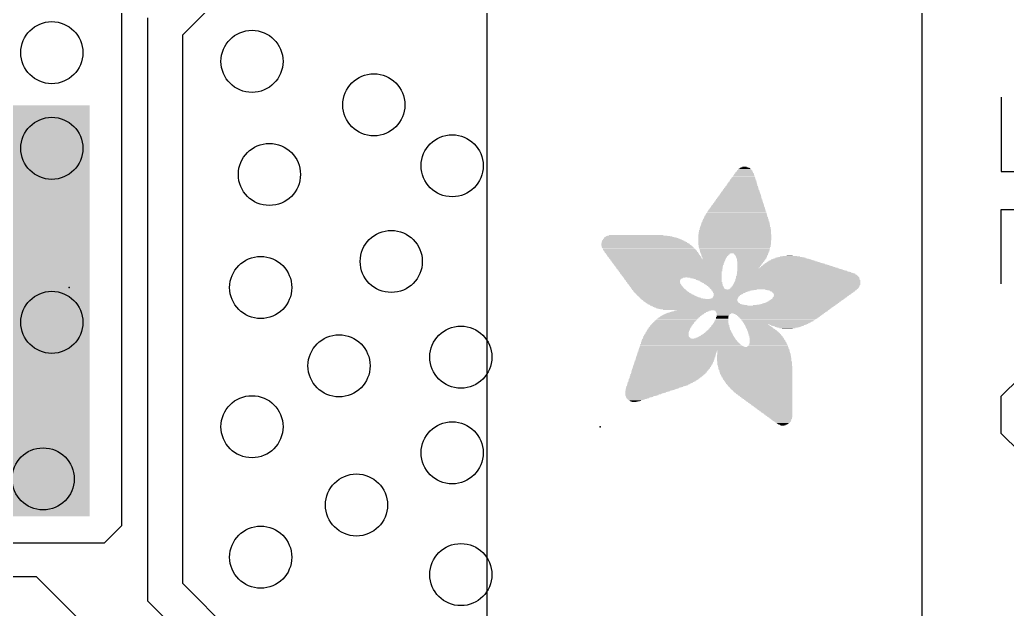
# Model space of a CAD drawing. Extents: x -6.7 to 60.2, y -8.8 to 34.8.
# Drawn here: x 37.63 to 52.04, y 6.73 to 15.34 of the extents above; entities that cross this region are included whole.
import ezdxf

# ---------------------------------------------------------------- set-up
doc = ezdxf.new("R2010")
doc.units = 0
for name, color, linetype in [('1', 22, 'CONTINUOUS'), ('16', 175, 'CONTINUOUS'), ('18', 82, 'CONTINUOUS'), ('20', 7, 'CONTINUOUS'), ('21', 2, 'CONTINUOUS'), ('23', 2, 'CONTINUOUS'), ('47', 253, 'CONTINUOUS')]:
    doc.layers.add(name, color=color, linetype=linetype)

# ---------------------------------------------------------------- blocks, each defined once
blk = doc.blocks.new('RECT')
blk.add_solid([(-0.5, -0.5), (0.5, -0.5), (-0.5, 0.5), (0.5, 0.5)])
blk = doc.blocks.new('ROUNDV')
blk.add_circle((0, 0), 0.5)

msp = doc.modelspace()

# ---------------------------------------------------------------- linework, layer by layer
at = {"layer": '1'}
for p, q in [((44.45, 0), (44.45, 22.86)), ((39.116, 17.78), (39.116, 7.9502)), ((38.862, 7.6962), (39.116, 7.9502)), ((38.862, 7.6962), (32.1818, 7.6962)), ((31.9024, 7.2136), (37.8714, 7.2136)), ((37.8714, 7.2136), (39.544, 5.541))]:
    msp.add_line(p, q, dxfattribs=at)
at = {"layer": '16'}
for p, q in [((44.45, 0), (44.45, 22.86)), ((42.799, 17.907), (40.005, 15.113)), ((39.497, 15.367), (39.497, 6.858)), ((40.005, 15.113), (40.005, 7.112)), ((40.005, 7.112), (42.037, 5.08)), ((39.497, 6.858), (40.894, 5.461))]:
    msp.add_line(p, q, dxfattribs=at)
at = {"layer": '20'}
msp.add_line((50.8, 2.54), (50.8, 20.32), dxfattribs=at)
at = {"layer": '23'}
for p in [(38.354, 11.43), (46.101, 9.398)]:
    msp.add_point(p, dxfattribs=at)
at = {"layer": '47'}
for p, q in [((50.8, 5.08), (50.8, 34.462)), ((51.9513, 14.2068), (51.9513, 13.1222)), ((51.9513, 13.1222), (52.7648, 13.1222)), ((51.9513, 11.485), (51.9513, 12.5697)), ((51.9513, 12.5697), (52.2225, 12.5697)), ((51.9513, 9.8428), (52.2225, 10.1139)), ((51.9513, 9.3004), (51.9513, 9.8428)), ((52.2225, 9.0293), (51.9513, 9.3004))]:
    msp.add_line(p, q, dxfattribs=at)

# ---------------------------------------------------------------- block references
at = {"layer": '1', "xscale": 6, "yscale": 6, "rotation": 270}
msp.add_blockref('RECT', (35.654, 11.09), dxfattribs=at)
at = {"layer": '18', "xscale": 0.9064, "yscale": 0.9064}
for p in [(38.1, 14.859), (38.1, 14.859), (41.021, 14.732), (41.021, 14.732), (42.799, 14.097), (42.799, 14.097), (38.1, 13.462), (38.1, 13.462), (43.942, 13.208), (43.942, 13.208), (41.275, 13.081), (41.275, 13.081), (43.053, 11.811), (43.053, 11.811), (41.148, 11.43), (41.148, 11.43), (38.1, 10.922), (38.1, 10.922), (44.069, 10.414), (44.069, 10.414), (42.291, 10.287), (42.291, 10.287), (41.021, 9.398), (41.021, 9.398), (43.942, 9.017), (43.942, 9.017), (37.973, 8.636), (37.973, 8.636), (42.545, 8.255), (42.545, 8.255), (41.148, 7.493), (41.148, 7.493), (44.069, 7.239), (44.069, 7.239)]:
    msp.add_blockref('ROUNDV', p, dxfattribs=at)
at = {"layer": '21'}
for p, xscale, yscale in [((48.206, 13.1128), 0.254, 0.0063), ((48.2061, 13.1191), 0.2413, 0.0064), ((48.2092, 13.1255), 0.235, 0.0063), ((48.2092, 13.1382), 0.2222, 0.0063), ((48.2092, 13.1318), 0.2222, 0.0064), ((48.2092, 13.1445), 0.2096, 0.0064), ((48.2092, 13.1509), 0.1968, 0.0063), ((48.2092, 13.1572), 0.1842, 0.0064), ((48.2092, 13.1636), 0.1714, 0.0063), ((48.2124, 13.1699), 0.1524, 0.0064), ((48.2092, 13.1763), 0.1334, 0.0063), ((48.206, 13.1826), 0.1016, 0.0064), ((48.2061, 13.189), 0.0635, 0.0063), ((48.1775, 12.9667), 0.4127, 0.0064), ((48.1806, 12.9731), 0.4064, 0.0063), ((48.1806, 12.9794), 0.3937, 0.0064), ((48.1838, 12.9921), 0.3874, 0.0064), ((48.1838, 12.9858), 0.3874, 0.0063), ((48.1838, 12.9985), 0.3746, 0.0063), ((48.187, 13.0112), 0.3683, 0.0063), ((48.187, 13.0048), 0.3683, 0.0064), ((48.187, 13.0175), 0.3556, 0.0064), ((48.1902, 13.0239), 0.3493, 0.0063), ((48.1902, 13.0366), 0.3365, 0.0063), ((48.1934, 13.0302), 0.3429, 0.0064), ((48.1933, 13.0429), 0.3302, 0.0064), ((48.1965, 13.0493), 0.3238, 0.0063), ((48.1965, 13.062), 0.3112, 0.0063), ((48.1965, 13.0556), 0.3112, 0.0064), ((48.1997, 13.0683), 0.3048, 0.0064), ((48.1997, 13.081), 0.2921, 0.0064), ((48.1997, 13.0747), 0.2921, 0.0063), ((48.2029, 13.0874), 0.2857, 0.0063), ((48.2029, 13.0937), 0.2731, 0.0064), ((48.2029, 13.1064), 0.2603, 0.0064), ((48.2061, 13.1001), 0.2667, 0.0063), ((48.1521, 12.8334), 0.5525, 0.0063), ((48.1521, 12.827), 0.5525, 0.0064), ((48.1521, 12.8397), 0.5397, 0.0064), ((48.1552, 12.846), 0.5334, 0.0063), ((48.1553, 12.8588), 0.5207, 0.0063), ((48.1584, 12.8524), 0.527, 0.0064), ((48.1584, 12.8651), 0.5144, 0.0064), ((48.1584, 12.8778), 0.5016, 0.0064), ((48.1616, 12.8715), 0.508, 0.0063), ((48.1616, 12.8841), 0.4953, 0.0063), ((48.1648, 12.8905), 0.4889, 0.0064), ((48.1648, 12.9032), 0.4763, 0.0064), ((48.1648, 12.8969), 0.4763, 0.0063), ((48.168, 12.9096), 0.4699, 0.0063), ((48.1679, 12.9159), 0.4572, 0.0064), ((48.1711, 12.9286), 0.4508, 0.0064), ((48.1711, 12.9223), 0.4508, 0.0063), ((48.1743, 12.935), 0.4445, 0.0063), ((48.1743, 12.9477), 0.4318, 0.0063), ((48.1743, 12.9413), 0.4318, 0.0064), ((48.1743, 12.954), 0.4191, 0.0064), ((48.1775, 12.9604), 0.4127, 0.0063), ((48.1203, 12.681), 0.7048, 0.0063), ((48.1235, 12.6873), 0.6985, 0.0064), ((48.1235, 12.7), 0.6858, 0.0064), ((48.1267, 12.6936), 0.6921, 0.0063), ((48.1267, 12.7064), 0.6795, 0.0063), ((48.1267, 12.7191), 0.6667, 0.0063), ((48.1299, 12.7127), 0.6731, 0.0064), ((48.1298, 12.7254), 0.6604, 0.0064), ((48.133, 12.7317), 0.654, 0.0063), ((48.133, 12.7445), 0.6414, 0.0063), ((48.133, 12.7381), 0.6414, 0.0064), ((48.1362, 12.7508), 0.635, 0.0064), ((48.1362, 12.7635), 0.6223, 0.0064), ((48.1394, 12.7572), 0.6287, 0.0063), ((48.1394, 12.7698), 0.6159, 0.0063), ((48.1425, 12.7762), 0.6096, 0.0064), ((48.1425, 12.7889), 0.5969, 0.0064), ((48.1425, 12.7826), 0.5969, 0.0063), ((48.1457, 12.7953), 0.5906, 0.0063), ((48.1457, 12.8016), 0.5778, 0.0064), ((48.1489, 12.8143), 0.5715, 0.0064), ((48.1489, 12.8079), 0.5715, 0.0063), ((48.1489, 12.8207), 0.5588, 0.0063), ((48.0949, 12.5349), 0.8572, 0.0064), ((48.0918, 12.5412), 0.8509, 0.0063), ((48.0949, 12.5476), 0.8446, 0.0064), ((48.0949, 12.5603), 0.8318, 0.0064), ((48.0981, 12.554), 0.8382, 0.0063), ((48.0981, 12.5667), 0.8255, 0.0063), ((48.1013, 12.573), 0.8191, 0.0064), ((48.1013, 12.5857), 0.8065, 0.0064), ((48.1013, 12.5793), 0.8065, 0.0063), ((48.1044, 12.5921), 0.8001, 0.0063), ((48.1076, 12.5984), 0.7938, 0.0064), ((48.1076, 12.6111), 0.781, 0.0064), ((48.1076, 12.6048), 0.781, 0.0063), ((48.1076, 12.6174), 0.7684, 0.0063), ((48.1108, 12.6302), 0.762, 0.0063), ((48.1108, 12.6238), 0.762, 0.0064), ((48.114, 12.6365), 0.7557, 0.0064), ((48.114, 12.6429), 0.7429, 0.0063), ((48.1171, 12.6555), 0.7366, 0.0063), ((48.1171, 12.6492), 0.7366, 0.0064), ((48.1172, 12.6619), 0.7239, 0.0064), ((48.1203, 12.6683), 0.7176, 0.0063), ((48.1235, 12.6746), 0.7112, 0.0064), ((48.0759, 12.4016), 0.9715, 0.0063), ((48.0791, 12.3952), 0.9779, 0.0064), ((48.0791, 12.3889), 0.9779, 0.0063), ((48.079, 12.4143), 0.9652, 0.0063), ((48.079, 12.4079), 0.9652, 0.0064), ((48.0791, 12.4269), 0.9525, 0.0063), ((48.0822, 12.4206), 0.9588, 0.0064), ((48.079, 12.4397), 0.9398, 0.0063), ((48.0822, 12.4333), 0.9462, 0.0064), ((48.0822, 12.4524), 0.9334, 0.0063), ((48.0822, 12.446), 0.9334, 0.0064), ((48.0822, 12.465), 0.9208, 0.0063), ((48.0854, 12.4587), 0.9271, 0.0064), ((48.0854, 12.4778), 0.9144, 0.0063), ((48.0854, 12.4714), 0.9144, 0.0064), ((48.0854, 12.4905), 0.9017, 0.0063), ((48.0854, 12.4841), 0.9017, 0.0064), ((48.0886, 12.4968), 0.8953, 0.0064), ((48.0886, 12.5095), 0.8827, 0.0064), ((48.0886, 12.5031), 0.8827, 0.0063), ((48.0918, 12.5159), 0.8763, 0.0063), ((48.0917, 12.5286), 0.8636, 0.0063), ((48.0917, 12.5222), 0.8636, 0.0064), ((48.0695, 12.2682), 1.0478, 0.0064), ((48.0695, 12.2619), 1.0478, 0.0063), ((48.0695, 12.2555), 1.0478, 0.0064), ((48.0695, 12.2492), 1.0478, 0.0063), ((48.0695, 12.2936), 1.035, 0.0064), ((48.0695, 12.2873), 1.035, 0.0063), ((48.0695, 12.2809), 1.035, 0.0064), ((48.0727, 12.2746), 1.0414, 0.0063), ((48.0727, 12.3127), 1.0287, 0.0063), ((48.0727, 12.3063), 1.0287, 0.0064), ((48.0727, 12.3), 1.0287, 0.0063), ((48.0727, 12.3317), 1.016, 0.0064), ((48.0727, 12.3254), 1.016, 0.0063), ((48.0727, 12.319), 1.016, 0.0064), ((48.0727, 12.3508), 1.0033, 0.0063), ((48.0759, 12.3444), 1.0097, 0.0064), ((48.0759, 12.3381), 1.0097, 0.0063), ((48.0759, 12.3698), 0.9969, 0.0064), ((48.0759, 12.3635), 0.9969, 0.0063), ((48.0759, 12.3571), 0.9969, 0.0064), ((48.0759, 12.3825), 0.9843, 0.0064), ((48.079, 12.3762), 0.9906, 0.0063), ((46.7296, 12.1095), 1.2001, 0.0063), ((46.7233, 12.1158), 1.1874, 0.0064), ((46.736, 12.1031), 1.2128, 0.0064), ((46.7201, 12.1222), 1.1684, 0.0063), ((46.7075, 12.1349), 1.1303, 0.0063), ((46.717, 12.1285), 1.1493, 0.0064), ((46.7043, 12.1412), 1.1113, 0.0064), ((46.6884, 12.1539), 1.0668, 0.0064), ((46.6979, 12.1476), 1.0858, 0.0063), ((46.682, 12.1603), 1.0414, 0.0063), ((46.6725, 12.1666), 1.0096, 0.0064), ((46.6662, 12.173), 0.9715, 0.0063), ((46.6566, 12.1793), 0.9271, 0.0064), ((46.644, 12.1857), 0.8763, 0.0063), ((46.6281, 12.192), 0.7937, 0.0064), ((48.0663, 12.2047), 1.0668, 0.0064), ((48.0663, 12.1984), 1.0668, 0.0063), ((48.0663, 12.192), 1.0668, 0.0064), ((48.0663, 12.1857), 1.0668, 0.0063), ((48.0663, 12.1793), 1.0668, 0.0064), ((48.0663, 12.173), 1.0668, 0.0063), ((48.0663, 12.1666), 1.0668, 0.0064), ((48.0663, 12.1603), 1.0668, 0.0063), ((48.0663, 12.1539), 1.0668, 0.0064), ((48.0663, 12.1476), 1.0668, 0.0063), ((48.0663, 12.1412), 1.0668, 0.0064), ((48.0663, 12.1349), 1.0668, 0.0063), ((48.0663, 12.1285), 1.0668, 0.0064), ((48.0663, 12.1222), 1.0668, 0.0063), ((48.0632, 12.1158), 1.0605, 0.0064), ((48.0632, 12.1095), 1.0605, 0.0063), ((48.0632, 12.1031), 1.0605, 0.0064), ((48.0663, 12.2365), 1.0541, 0.0063), ((48.0663, 12.2301), 1.0541, 0.0064), ((48.0663, 12.2238), 1.0541, 0.0063), ((48.0663, 12.2174), 1.0541, 0.0064), ((48.0663, 12.2111), 1.0541, 0.0063), ((48.0695, 12.2428), 1.0478, 0.0064), ((46.7677, 12.0523), 1.3017, 0.0064), ((46.7551, 12.0714), 1.2763, 0.0063), ((46.7614, 12.065), 1.289, 0.0064), ((46.7646, 12.0587), 1.2954, 0.0063), ((46.7741, 12.046), 1.3144, 0.0063), ((46.7392, 12.0968), 1.2319, 0.0063), ((46.7455, 12.0904), 1.2446, 0.0064), ((46.7487, 12.0841), 1.251, 0.0063), ((46.7551, 12.0777), 1.2637, 0.0064), ((46.7836, 12.0333), 1.3208, 0.0063), ((46.7868, 12.0269), 1.3272, 0.0064), ((46.79, 12.0206), 1.3335, 0.0063), ((46.7805, 12.0396), 1.3145, 0.0064), ((46.7964, 12.0142), 1.3335, 0.0064), ((46.7995, 12.0079), 1.3398, 0.0063), ((46.8058, 12.0015), 1.3399, 0.0064), ((46.809, 11.9952), 1.3462, 0.0063), ((46.8154, 11.9888), 1.3462, 0.0064), ((46.8186, 11.9825), 1.3525, 0.0063), ((46.8249, 11.9761), 1.3526, 0.0064), ((46.8281, 11.9698), 1.3589, 0.0063), ((46.8345, 11.9634), 1.3589, 0.0064), ((46.8376, 11.9571), 1.3526, 0.0063), ((48.0632, 12.0968), 1.0605, 0.0063), ((48.0632, 12.0904), 1.0605, 0.0064), ((48.0632, 12.0841), 1.0605, 0.0063), ((48.0632, 12.0777), 1.0605, 0.0064), ((48.0632, 12.0714), 1.0605, 0.0063), ((48.0632, 12.065), 1.0605, 0.0064), ((48.0632, 12.0587), 1.0605, 0.0063), ((48.06, 12.0523), 1.0541, 0.0064), ((48.0632, 12.046), 1.0477, 0.0063), ((48.0632, 12.0396), 1.0477, 0.0064), ((48.0632, 12.0333), 1.0477, 0.0063), ((48.0632, 12.0269), 1.0477, 0.0064), ((48.06, 12.0206), 1.0414, 0.0063), ((48.0632, 12.0142), 1.0351, 0.0064), ((48.0632, 12.0079), 1.0351, 0.0063), ((48.0632, 12.0015), 1.0351, 0.0064), ((48.06, 11.9952), 1.0287, 0.0063), ((48.06, 11.9698), 1.016, 0.0063), ((48.0632, 11.9888), 1.0223, 0.0064), ((48.0632, 11.9825), 1.0223, 0.0063), ((48.0632, 11.9761), 1.0223, 0.0064), ((48.0632, 11.9634), 1.0097, 0.0064), ((48.0632, 11.9571), 1.0097, 0.0063), ((46.8439, 11.9507), 1.3525, 0.0064), ((46.8471, 11.9444), 1.3589, 0.0063), ((46.8535, 11.938), 1.3589, 0.0064), ((46.8567, 11.9317), 1.3525, 0.0063), ((46.8599, 11.9253), 1.3589, 0.0064), ((46.8662, 11.919), 1.3589, 0.0063), ((46.8694, 11.9126), 1.3525, 0.0064), ((46.8788, 11.8999), 1.3589, 0.0064), ((46.8757, 11.9063), 1.3526, 0.0063), ((46.882, 11.8936), 1.3525, 0.0063), ((46.8884, 11.8872), 1.3526, 0.0064), ((46.8916, 11.8809), 1.3589, 0.0063), ((46.8948, 11.8745), 1.3525, 0.0064), ((46.9011, 11.8681), 1.3526, 0.0063), ((46.9075, 11.8618), 1.3525, 0.0064), ((46.9075, 11.8555), 1.3525, 0.0063), ((46.9138, 11.8491), 1.3526, 0.0064), ((46.9201, 11.8428), 1.3525, 0.0063), ((47.0884, 11.8364), 1.6764, 0.0064), ((47.0884, 11.83), 1.6764, 0.0063), ((47.0885, 11.8237), 1.6637, 0.0064), ((47.0916, 11.8174), 1.6574, 0.0063), ((48.06, 11.9507), 1.0033, 0.0064), ((48.06, 11.9317), 0.9906, 0.0063), ((48.0632, 11.9444), 0.9969, 0.0063), ((48.0632, 11.938), 0.9969, 0.0064), ((47.7869, 11.9253), 0.4318, 0.0064), ((47.7806, 11.919), 0.4191, 0.0063), ((47.7806, 11.9126), 0.4064, 0.0064), ((47.7774, 11.9063), 0.4, 0.0063), ((47.7743, 11.8999), 0.3937, 0.0064), ((47.7742, 11.8936), 0.381, 0.0063), ((47.7711, 11.8872), 0.3747, 0.0064), ((47.7679, 11.8809), 0.3683, 0.0063), ((47.7711, 11.8745), 0.3619, 0.0064), ((47.7679, 11.8681), 0.3556, 0.0063), ((47.7647, 11.8618), 0.3492, 0.0064), ((47.7679, 11.8555), 0.3429, 0.0063), ((47.7647, 11.8491), 0.3366, 0.0064), ((47.7679, 11.8428), 0.3302, 0.0063), ((48.3013, 11.9253), 0.508, 0.0064), ((48.3013, 11.919), 0.4953, 0.0063), ((48.3045, 11.9126), 0.4889, 0.0064), ((48.3076, 11.9063), 0.4826, 0.0063), ((48.3077, 11.8999), 0.4699, 0.0064), ((48.3077, 11.8936), 0.4699, 0.0063), ((48.3076, 11.8872), 0.4572, 0.0064), ((48.3108, 11.8809), 0.4508, 0.0063), ((48.3077, 11.8745), 0.4445, 0.0064), ((48.3077, 11.8681), 0.4445, 0.0063), ((48.3076, 11.8618), 0.4318, 0.0064), ((48.3076, 11.8555), 0.4318, 0.0063), ((48.3045, 11.8491), 0.4255, 0.0064), ((48.3045, 11.8428), 0.4127, 0.0063), ((48.3045, 11.8364), 0.4127, 0.0064), ((48.3013, 11.83), 0.4064, 0.0063), ((48.2981, 11.8237), 0.4, 0.0064), ((48.2981, 11.8174), 0.4, 0.0063), ((48.9014, 11.8174), 0.6795, 0.0063), ((48.8982, 11.8237), 0.6477, 0.0064), ((48.895, 11.83), 0.616, 0.0063), ((48.8887, 11.8364), 0.5905, 0.0064), ((48.8855, 11.8428), 0.5461, 0.0063), ((48.8855, 11.8491), 0.5207, 0.0064), ((48.8823, 11.8555), 0.4762, 0.0063), ((48.8792, 11.8618), 0.4445, 0.0064), ((48.8791, 11.8681), 0.4064, 0.0063), ((48.876, 11.8745), 0.3493, 0.0064), ((48.8728, 11.8809), 0.2921, 0.0063), ((48.8696, 11.8872), 0.2096, 0.0064), ((48.8665, 11.8936), 0.0889, 0.0063), ((47.0916, 11.811), 1.6446, 0.0064), ((47.0916, 11.8047), 1.6446, 0.0063), ((47.0948, 11.7983), 1.6383, 0.0064), ((47.0948, 11.7919), 1.6256, 0.0063), ((47.0948, 11.7856), 1.6256, 0.0064), ((47.0948, 11.7793), 1.6129, 0.0063), ((47.098, 11.7729), 1.6065, 0.0064), ((47.1011, 11.7666), 1.6002, 0.0063), ((47.1011, 11.7602), 1.6002, 0.0064), ((47.1012, 11.7538), 1.5875, 0.0063), ((47.1043, 11.7475), 1.5812, 0.0064), ((47.1075, 11.7412), 1.5748, 0.0063), ((47.1043, 11.7348), 1.5684, 0.0064), ((47.1075, 11.7285), 1.5621, 0.0063), ((47.1106, 11.7221), 1.5557, 0.0064), ((47.1138, 11.7157), 1.5494, 0.0063), ((47.1138, 11.7094), 1.5494, 0.0064), ((47.1138, 11.7031), 1.5367, 0.0063), ((47.117, 11.6967), 1.5304, 0.0064), ((47.1202, 11.6904), 1.524, 0.0063), ((47.1202, 11.684), 1.524, 0.0064), ((47.1234, 11.6776), 1.5177, 0.0063), ((47.1266, 11.6713), 1.5113, 0.0064), ((48.2981, 11.811), 0.3874, 0.0064), ((48.2949, 11.8047), 0.381, 0.0063), ((48.2918, 11.7983), 0.3747, 0.0064), ((48.2918, 11.7919), 0.3747, 0.0063), ((48.2886, 11.7856), 0.3683, 0.0064), ((48.2854, 11.7793), 0.362, 0.0063), ((48.2822, 11.7729), 0.3556, 0.0064), ((48.2822, 11.7666), 0.3556, 0.0063), ((48.2791, 11.7602), 0.3493, 0.0064), ((48.2759, 11.7538), 0.3429, 0.0063), ((48.2727, 11.7475), 0.3366, 0.0064), ((48.2695, 11.7412), 0.3302, 0.0063), ((48.2695, 11.7348), 0.3302, 0.0064), ((48.2664, 11.7285), 0.3239, 0.0063), ((48.2632, 11.7221), 0.3175, 0.0064), ((48.26, 11.7157), 0.3112, 0.0063), ((48.8442, 11.7094), 1.4796, 0.0064), ((48.8506, 11.7031), 1.4923, 0.0063), ((48.8633, 11.6967), 1.5177, 0.0064), ((48.8728, 11.6904), 1.5367, 0.0063), ((48.8823, 11.684), 1.5558, 0.0064), ((48.8918, 11.6776), 1.5748, 0.0063), ((48.9045, 11.6713), 1.6002, 0.0064), ((48.9934, 11.7157), 1.143, 0.0063), ((48.9871, 11.7221), 1.1049, 0.0064), ((48.9839, 11.7285), 1.0858, 0.0063), ((48.9744, 11.7348), 1.0541, 0.0064), ((48.9681, 11.7412), 1.0287, 0.0063), ((48.9649, 11.7475), 0.9969, 0.0064), ((48.9585, 11.7538), 0.9716, 0.0063), ((48.949, 11.7602), 0.9398, 0.0064), ((48.9458, 11.7666), 0.9208, 0.0063), ((48.9395, 11.7729), 0.8827, 0.0064), ((48.9331, 11.7793), 0.8572, 0.0063), ((48.9268, 11.7856), 0.8319, 0.0064), ((48.9236, 11.7919), 0.8001, 0.0063), ((48.9173, 11.7983), 0.7747, 0.0064), ((48.9109, 11.8047), 0.7366, 0.0063), ((48.9077, 11.811), 0.7176, 0.0064), ((47.1265, 11.665), 1.4986, 0.0063), ((47.1265, 11.6586), 1.4986, 0.0064), ((47.1297, 11.6523), 1.4922, 0.0063), ((47.1329, 11.6459), 1.4859, 0.0064), ((47.1329, 11.6395), 1.4859, 0.0063), ((47.1361, 11.6332), 1.4795, 0.0064), ((47.1392, 11.6269), 1.4732, 0.0063), ((47.1424, 11.6205), 1.4668, 0.0064), ((47.1424, 11.6142), 1.4668, 0.0063), ((47.1456, 11.6078), 1.4605, 0.0064), ((47.1487, 11.6014), 1.4541, 0.0063), ((47.1519, 11.5951), 1.4478, 0.0064), ((47.1519, 11.5888), 1.4478, 0.0063), ((47.1551, 11.5824), 1.4414, 0.0064), ((46.8916, 11.5761), 0.9017, 0.0063), ((46.8789, 11.5697), 0.8636, 0.0064), ((46.8694, 11.5633), 0.8445, 0.0063), ((46.8694, 11.557), 0.8319, 0.0064), ((46.8694, 11.5507), 0.8191, 0.0063), ((46.8662, 11.5443), 0.8128, 0.0064), ((46.8694, 11.538), 0.8065, 0.0063), ((46.8694, 11.5316), 0.7937, 0.0064), ((46.8725, 11.5252), 0.7874, 0.0063), ((47.625, 11.5761), 0.5016, 0.0063), ((47.6472, 11.5697), 0.4572, 0.0064), ((47.6631, 11.5633), 0.4254, 0.0063), ((47.6726, 11.557), 0.4064, 0.0064), ((47.6822, 11.5507), 0.3873, 0.0063), ((47.6885, 11.5443), 0.3746, 0.0064), ((47.698, 11.538), 0.3556, 0.0063), ((47.7044, 11.5316), 0.3429, 0.0064), ((47.7139, 11.5252), 0.3238, 0.0063), ((48.9807, 11.5252), 1.8288, 0.0063), ((48.9808, 11.5507), 1.8161, 0.0063), ((48.9808, 11.5443), 1.8161, 0.0064), ((48.9839, 11.538), 1.8224, 0.0063), ((48.9839, 11.5316), 1.8224, 0.0064), ((48.9807, 11.5633), 1.8034, 0.0063), ((48.9839, 11.557), 1.8098, 0.0064), ((48.9839, 11.5761), 1.797, 0.0063), ((48.9839, 11.5697), 1.797, 0.0064), ((48.9776, 11.5951), 1.7843, 0.0064), ((48.9776, 11.5888), 1.7843, 0.0063), ((48.9808, 11.5824), 1.7907, 0.0064), ((48.9617, 11.6205), 1.7399, 0.0064), ((48.968, 11.6142), 1.7526, 0.0063), ((48.9712, 11.6078), 1.759, 0.0064), ((48.9776, 11.6014), 1.7717, 0.0063), ((48.9077, 11.665), 1.6192, 0.0063), ((48.9204, 11.6586), 1.6446, 0.0064), ((48.93, 11.6523), 1.6637, 0.0063), ((48.9458, 11.6395), 1.6954, 0.0063), ((48.9554, 11.6332), 1.7145, 0.0064), ((48.9617, 11.6269), 1.7272, 0.0063), ((48.9395, 11.6459), 1.6827, 0.0064), ((46.8725, 11.5189), 0.7874, 0.0064), ((46.8757, 11.5126), 0.781, 0.0063), ((46.8788, 11.5062), 0.7747, 0.0064), ((46.8852, 11.4999), 0.7747, 0.0063), ((46.8852, 11.4935), 0.7747, 0.0064), ((46.8884, 11.4871), 0.7684, 0.0063), ((46.8948, 11.4808), 0.7683, 0.0064), ((46.8979, 11.4745), 0.762, 0.0063), ((46.9011, 11.4681), 0.7684, 0.0064), ((46.9075, 11.4618), 0.7683, 0.0063), ((46.9106, 11.4554), 0.762, 0.0064), ((46.9138, 11.449), 0.7684, 0.0063), ((46.9201, 11.4427), 0.7683, 0.0064), ((46.9265, 11.4364), 0.7684, 0.0063), ((46.9297, 11.43), 0.762, 0.0064), ((46.9361, 11.4237), 0.7747, 0.0063), ((46.9392, 11.4173), 0.7684, 0.0064), ((46.9488, 11.4109), 0.7747, 0.0063), ((46.955, 11.4046), 0.7747, 0.0064), ((46.9582, 11.3983), 0.7811, 0.0063), ((46.9646, 11.3919), 0.781, 0.0064), ((46.971, 11.3856), 0.7811, 0.0063), ((47.7171, 11.5189), 0.3175, 0.0064), ((47.7234, 11.5126), 0.3048, 0.0063), ((47.733, 11.5062), 0.2985, 0.0064), ((47.7393, 11.4999), 0.2858, 0.0063), ((47.7457, 11.4935), 0.2731, 0.0064), ((47.7489, 11.4871), 0.2667, 0.0063), ((47.7584, 11.4808), 0.2603, 0.0064), ((47.7615, 11.4745), 0.254, 0.0063), ((47.7679, 11.4681), 0.2413, 0.0064), ((47.7711, 11.4618), 0.2349, 0.0063), ((47.7774, 11.4554), 0.235, 0.0064), ((47.7838, 11.449), 0.2223, 0.0063), ((47.7901, 11.4427), 0.2222, 0.0064), ((47.7933, 11.4364), 0.2159, 0.0063), ((47.7996, 11.43), 0.2159, 0.0064), ((47.8028, 11.4237), 0.2096, 0.0063), ((47.8092, 11.4173), 0.2095, 0.0064), ((47.8155, 11.4109), 0.2096, 0.0063), ((47.8251, 11.4046), 0.2159, 0.0064), ((47.8377, 11.3983), 0.2286, 0.0063), ((48.0314, 11.3919), 0.616, 0.0064), ((48.0187, 11.3856), 0.5778, 0.0063), ((48.1711, 11.3983), 0.4254, 0.0063), ((48.9173, 11.4046), 1.8669, 0.0064), ((48.9236, 11.4109), 1.8669, 0.0063), ((48.9331, 11.4173), 1.8606, 0.0064), ((48.9363, 11.4237), 1.8669, 0.0063), ((48.9458, 11.4364), 1.8606, 0.0063), ((48.9458, 11.43), 1.8606, 0.0064), ((48.9522, 11.4427), 1.8605, 0.0064), ((48.9553, 11.449), 1.8542, 0.0063), ((48.9617, 11.4618), 1.8542, 0.0063), ((48.9617, 11.4554), 1.8542, 0.0064), ((48.968, 11.4745), 1.8542, 0.0063), ((48.968, 11.4681), 1.8542, 0.0064), ((48.9712, 11.4871), 1.8478, 0.0063), ((48.9712, 11.4808), 1.8478, 0.0064), ((48.9744, 11.4999), 1.8415, 0.0063), ((48.9744, 11.4935), 1.8415, 0.0064), ((48.9776, 11.5126), 1.8351, 0.0063), ((48.9776, 11.5062), 1.8351, 0.0064), ((48.9807, 11.5189), 1.8288, 0.0064), ((49.1776, 11.3983), 1.3335, 0.0063), ((49.1903, 11.3919), 1.2954, 0.0064), ((49.1967, 11.3856), 1.2573, 0.0063), ((46.9773, 11.3792), 0.781, 0.0064), ((46.9837, 11.3728), 0.7937, 0.0063), ((46.99, 11.3665), 0.7938, 0.0064), ((46.9995, 11.3602), 0.8001, 0.0063), ((47.0059, 11.3538), 0.8001, 0.0064), ((47.0154, 11.3475), 0.8064, 0.0063), ((47.0249, 11.3411), 0.8128, 0.0064), ((47.0313, 11.3347), 0.8128, 0.0063), ((47.0408, 11.3284), 0.8192, 0.0064), ((47.0504, 11.3221), 0.8255, 0.0063), ((47.0599, 11.3157), 0.8319, 0.0064), ((47.0662, 11.3094), 0.8446, 0.0063), ((47.0789, 11.303), 0.8446, 0.0064), ((47.0916, 11.2967), 0.8572, 0.0063), ((47.1011, 11.2903), 0.8636, 0.0064), ((47.1138, 11.284), 0.8763, 0.0063), ((47.1265, 11.2776), 0.889, 0.0064), ((47.1456, 11.2713), 0.9144, 0.0063), ((47.1646, 11.2649), 0.9398, 0.0064), ((47.4028, 11.2586), 1.4033, 0.0063), ((47.4059, 11.2522), 1.397, 0.0064), ((47.4123, 11.2459), 1.3843, 0.0063), ((47.4154, 11.2395), 1.3779, 0.0064), ((47.9012, 11.2649), 0.4064, 0.0064), ((47.9139, 11.2713), 0.3937, 0.0063), ((47.9235, 11.2776), 0.3747, 0.0064), ((48.0092, 11.3792), 0.5461, 0.0064), ((47.9997, 11.3728), 0.5143, 0.0063), ((47.9933, 11.3665), 0.5016, 0.0064), ((47.9298, 11.284), 0.3746, 0.0063), ((47.9806, 11.3538), 0.4636, 0.0064), ((47.9362, 11.2967), 0.3747, 0.0063), ((47.933, 11.2903), 0.3683, 0.0064), ((47.987, 11.3602), 0.4763, 0.0063), ((47.9743, 11.3475), 0.4381, 0.0063), ((47.9711, 11.3411), 0.4318, 0.0064), ((47.9648, 11.3347), 0.4191, 0.0063), ((47.9584, 11.3284), 0.4064, 0.0064), ((47.9552, 11.3221), 0.4, 0.0063), ((47.9457, 11.3094), 0.381, 0.0063), ((47.9425, 11.303), 0.3746, 0.0064), ((47.9489, 11.3157), 0.3873, 0.0064), ((49.0982, 11.2395), 1.0604, 0.0064), ((49.1998, 11.3792), 1.2382, 0.0064), ((49.1078, 11.2459), 1.0541, 0.0063), ((49.1173, 11.2522), 1.0605, 0.0064), ((49.2062, 11.3728), 1.2129, 0.0063), ((49.1268, 11.2586), 1.0541, 0.0063), ((49.203, 11.3665), 1.1938, 0.0064), ((49.1332, 11.2649), 1.0541, 0.0064), ((49.1427, 11.2713), 1.0605, 0.0063), ((49.203, 11.3602), 1.1811, 0.0063), ((49.203, 11.3538), 1.1684, 0.0064), ((49.149, 11.2776), 1.0604, 0.0064), ((49.1554, 11.284), 1.0731, 0.0063), ((49.1998, 11.3475), 1.1494, 0.0063), ((49.1617, 11.2903), 1.0732, 0.0064), ((49.1998, 11.3411), 1.1366, 0.0064), ((49.1967, 11.3347), 1.1303, 0.0063), ((49.1776, 11.3094), 1.0922, 0.0063), ((49.1744, 11.303), 1.0858, 0.0064), ((49.1681, 11.2967), 1.0731, 0.0063), ((49.1902, 11.3221), 1.1049, 0.0063), ((49.1839, 11.3157), 1.0922, 0.0064), ((49.1935, 11.3284), 1.1113, 0.0064), ((47.4186, 11.2332), 1.3716, 0.0063), ((47.425, 11.2268), 1.3716, 0.0064), ((47.4314, 11.2205), 1.3589, 0.0063), ((47.4377, 11.2141), 1.3589, 0.0064), ((47.4472, 11.2078), 1.3526, 0.0063), ((47.4567, 11.2014), 1.3589, 0.0064), ((47.4663, 11.1951), 1.3525, 0.0063), ((47.479, 11.1887), 1.3653, 0.0064), ((47.4916, 11.1824), 1.3653, 0.0063), ((47.5139, 11.176), 1.3843, 0.0064), ((47.5393, 11.1697), 1.4224, 0.0063), ((48.1838, 11.1633), 2.6734, 0.0064), ((48.1838, 11.157), 2.6606, 0.0063), ((48.187, 11.1506), 2.6289, 0.0064), ((48.1902, 11.1443), 2.6099, 0.0063), ((48.1902, 11.1379), 2.5845, 0.0064), ((48.1965, 11.1316), 2.559, 0.0063), ((48.2029, 11.1252), 2.5337, 0.0064), ((48.2061, 11.1189), 2.5019, 0.0063), ((48.2156, 11.1125), 2.4701, 0.0064), ((48.2315, 11.1062), 2.4257, 0.0063), ((47.4567, 11.0935), 0.5207, 0.0063), ((48.3267, 11.0998), 2.2098, 0.0064), ((48.5966, 11.0935), 1.6573, 0.0063), ((48.9331, 11.1697), 1.2002, 0.0063), ((48.9617, 11.176), 1.1557, 0.0064), ((48.9839, 11.1824), 1.124, 0.0063), ((48.9998, 11.1887), 1.1176, 0.0064), ((49.0157, 11.1951), 1.0985, 0.0063), ((49.0284, 11.2014), 1.0859, 0.0064), ((49.0443, 11.2078), 1.0795, 0.0063), ((49.0569, 11.2141), 1.0668, 0.0064), ((49.0665, 11.2205), 1.0605, 0.0063), ((49.0792, 11.2268), 1.0605, 0.0064), ((49.0887, 11.2332), 1.0541, 0.0063), ((47.2091, 10.9538), 0.5969, 0.0063), ((47.2155, 10.9601), 0.5969, 0.0064), ((47.2218, 10.9665), 0.5969, 0.0063), ((47.2249, 10.9728), 0.5905, 0.0064), ((47.2377, 10.9792), 0.5905, 0.0063), ((47.2408, 10.9855), 0.5842, 0.0064), ((47.2504, 10.9919), 0.5905, 0.0063), ((47.2599, 10.9982), 0.5842, 0.0064), ((47.2662, 11.0046), 0.5842, 0.0063), ((47.2758, 11.0109), 0.5779, 0.0064), ((47.2821, 11.0173), 0.5778, 0.0063), ((47.2948, 11.0236), 0.5778, 0.0064), ((47.3043, 11.03), 0.5715, 0.0063), ((47.3139, 11.0363), 0.5651, 0.0064), ((47.3266, 11.0427), 0.5651, 0.0063), ((47.3361, 11.049), 0.5588, 0.0064), ((47.352, 11.0554), 0.5525, 0.0063), ((47.3647, 11.0617), 0.5525, 0.0064), ((47.3805, 11.0681), 0.5334, 0.0063), ((47.3996, 11.0744), 0.5334, 0.0064), ((47.4123, 11.0808), 0.5207, 0.0063), ((47.4345, 11.0871), 0.5144, 0.0064), ((47.8758, 10.9601), 0.1905, 0.0064), ((47.8758, 10.9538), 0.1905, 0.0063), ((48.5998, 11.0871), 1.6383, 0.0064), ((47.879, 10.9728), 0.1842, 0.0064), ((47.879, 10.9665), 0.1842, 0.0063), ((48.5966, 11.0808), 1.6193, 0.0063), ((48.5902, 11.0681), 1.5938, 0.0063), ((47.8822, 10.9982), 0.1778, 0.0064), ((47.8822, 10.9919), 0.1778, 0.0063), ((47.8822, 10.9855), 0.1778, 0.0064), ((47.8822, 10.9792), 0.1778, 0.0063), ((48.5966, 11.0744), 1.6065, 0.0064), ((48.5902, 11.0617), 1.5812, 0.0064), ((48.5839, 11.0554), 1.5685, 0.0063), ((47.9044, 11.049), 0.2096, 0.0064), ((47.8981, 11.0427), 0.1969, 0.0063), ((47.8917, 11.03), 0.1842, 0.0063), ((47.8917, 11.0236), 0.1842, 0.0064), ((47.8885, 11.0173), 0.1778, 0.0063), ((47.8885, 11.0109), 0.1778, 0.0064), ((47.8854, 11.0046), 0.1715, 0.0063), ((47.8981, 11.0363), 0.1841, 0.0064), ((48.7045, 11.049), 1.3144, 0.0064), ((48.7109, 11.0427), 1.2891, 0.0063), ((48.7109, 11.0363), 1.2637, 0.0064), ((48.7109, 11.03), 1.2509, 0.0063), ((48.7141, 11.0236), 1.2319, 0.0064), ((48.7109, 11.0173), 1.2129, 0.0063), ((48.7109, 11.0109), 1.2001, 0.0064), ((48.7109, 11.0046), 1.1875, 0.0063), ((48.7077, 10.9982), 1.1684, 0.0064), ((48.7077, 10.9919), 1.1557, 0.0063), ((48.7045, 10.9855), 1.1366, 0.0064), ((48.7045, 10.9792), 1.124, 0.0063), ((48.7014, 10.9728), 1.1049, 0.0064), ((48.7013, 10.9665), 1.0922, 0.0063), ((48.695, 10.9538), 1.0668, 0.0063), ((48.6982, 10.9601), 1.0731, 0.0064), ((47.0948, 10.8077), 0.6223, 0.0064), ((47.098, 10.814), 0.6159, 0.0063), ((47.1043, 10.8268), 0.616, 0.0063), ((47.1043, 10.8204), 0.616, 0.0064), ((47.1106, 10.8331), 0.6159, 0.0064), ((47.117, 10.8458), 0.616, 0.0064), ((47.1138, 10.8395), 0.6096, 0.0063), ((47.1234, 10.8521), 0.6159, 0.0063), ((47.1265, 10.8585), 0.6096, 0.0064), ((47.1329, 10.8649), 0.6096, 0.0063), ((47.1392, 10.8776), 0.6096, 0.0063), ((47.1361, 10.8712), 0.6033, 0.0064), ((47.1456, 10.8839), 0.6096, 0.0064), ((47.1487, 10.8902), 0.6033, 0.0063), ((47.1551, 10.8966), 0.6032, 0.0064), ((47.1615, 10.903), 0.6033, 0.0063), ((47.1678, 10.9093), 0.6032, 0.0064), ((47.171, 10.9157), 0.5969, 0.0063), ((47.1774, 10.922), 0.5969, 0.0064), ((47.1837, 10.9284), 0.5969, 0.0063), ((47.19, 10.9347), 0.5969, 0.0064), ((47.1964, 10.9411), 0.5969, 0.0063), ((47.2028, 10.9474), 0.5969, 0.0064), ((47.8377, 10.814), 0.3302, 0.0063), ((47.8377, 10.8077), 0.3302, 0.0064), ((47.8409, 10.8268), 0.3112, 0.0063), ((47.8409, 10.8204), 0.3112, 0.0064), ((47.8441, 10.8331), 0.3048, 0.0064), ((47.8441, 10.8395), 0.2921, 0.0063), ((47.8473, 10.8458), 0.2857, 0.0064), ((47.8504, 10.8521), 0.2794, 0.0063), ((47.8505, 10.8585), 0.2667, 0.0064), ((47.8536, 10.8712), 0.2604, 0.0064), ((47.8536, 10.8649), 0.2604, 0.0063), ((47.8568, 10.8776), 0.254, 0.0063), ((47.8568, 10.8839), 0.2413, 0.0064), ((47.86, 10.8966), 0.2349, 0.0064), ((47.86, 10.8902), 0.2349, 0.0063), ((47.8631, 10.903), 0.2286, 0.0063), ((47.8632, 10.9157), 0.2159, 0.0063), ((47.8632, 10.9093), 0.2159, 0.0064), ((47.8663, 10.922), 0.2096, 0.0064), ((47.8695, 10.9347), 0.2032, 0.0064), ((47.8695, 10.9284), 0.2032, 0.0063), ((47.8727, 10.9474), 0.1969, 0.0064), ((47.8727, 10.9411), 0.1969, 0.0063), ((48.6918, 10.9474), 1.0478, 0.0064), ((48.6918, 10.9411), 1.035, 0.0063), ((48.6886, 10.9347), 1.016, 0.0064), ((48.6823, 10.9284), 1.0033, 0.0063), ((48.6791, 10.922), 0.9842, 0.0064), ((48.6759, 10.9157), 0.9652, 0.0063), ((48.6728, 10.9093), 0.9589, 0.0064), ((48.6664, 10.903), 0.9334, 0.0063), ((48.6601, 10.8966), 0.9207, 0.0064), ((48.3775, 10.8902), 0.3429, 0.0063), ((48.3839, 10.8839), 0.3429, 0.0064), ((48.3902, 10.8776), 0.3556, 0.0063), ((48.3997, 10.8712), 0.362, 0.0064), ((48.4029, 10.8649), 0.3683, 0.0063), ((48.4124, 10.8585), 0.3746, 0.0064), ((48.4156, 10.8521), 0.381, 0.0063), ((48.4251, 10.8458), 0.3874, 0.0064), ((48.4283, 10.8395), 0.3937, 0.0063), ((48.441, 10.8268), 0.4064, 0.0063), ((48.4347, 10.8331), 0.3937, 0.0064), ((48.4473, 10.8204), 0.4064, 0.0064), ((48.4537, 10.814), 0.4191, 0.0063), ((48.4601, 10.8077), 0.4191, 0.0064), ((48.8379, 10.8902), 0.5397, 0.0063), ((48.8379, 10.8839), 0.5143, 0.0064), ((48.8347, 10.8776), 0.4826, 0.0063), ((48.8379, 10.8712), 0.4509, 0.0064), ((48.8379, 10.8649), 0.4127, 0.0063), ((48.8379, 10.8585), 0.3747, 0.0064), ((48.8379, 10.8521), 0.3365, 0.0063), ((48.8347, 10.8458), 0.2921, 0.0064), ((48.8315, 10.8395), 0.235, 0.0063), ((48.8315, 10.8331), 0.1588, 0.0064), ((47.3996, 10.6616), 1.3843, 0.0063), ((47.3964, 10.6744), 1.3652, 0.0063), ((47.3996, 10.668), 1.3716, 0.0064), ((47.0757, 10.6871), 0.7112, 0.0063), ((47.3964, 10.6807), 1.3526, 0.0064), ((47.0725, 10.6934), 0.6921, 0.0064), ((47.0662, 10.6997), 0.6794, 0.0063), ((47.063, 10.7188), 0.6604, 0.0064), ((47.0662, 10.7125), 0.6668, 0.0063), ((47.0694, 10.7061), 0.6731, 0.0064), ((47.0662, 10.7315), 0.654, 0.0064), ((47.0662, 10.7252), 0.654, 0.0063), ((47.0694, 10.7378), 0.6477, 0.0063), ((47.0725, 10.7506), 0.6413, 0.0063), ((47.0725, 10.7442), 0.6413, 0.0064), ((47.0757, 10.7633), 0.635, 0.0063), ((47.0757, 10.7569), 0.635, 0.0064), ((47.0789, 10.7759), 0.6286, 0.0063), ((47.0789, 10.7696), 0.6286, 0.0064), ((47.0853, 10.7823), 0.6287, 0.0064), ((47.0885, 10.795), 0.6223, 0.0064), ((47.0885, 10.7887), 0.6223, 0.0063), ((47.0948, 10.8014), 0.6223, 0.0063), ((47.7711, 10.6871), 0.6033, 0.0063), ((47.7806, 10.6934), 0.5715, 0.0064), ((47.787, 10.6997), 0.5461, 0.0063), ((47.7933, 10.7061), 0.5334, 0.0064), ((47.7965, 10.7125), 0.5143, 0.0063), ((47.7996, 10.7188), 0.4953, 0.0064), ((47.806, 10.7252), 0.4826, 0.0063), ((47.806, 10.7315), 0.4699, 0.0064), ((47.8123, 10.7378), 0.4572, 0.0063), ((47.8124, 10.7442), 0.4445, 0.0064), ((47.8187, 10.7506), 0.4318, 0.0063), ((47.8187, 10.7569), 0.4191, 0.0064), ((47.8219, 10.7633), 0.4127, 0.0063), ((47.8251, 10.7696), 0.3937, 0.0064), ((47.8282, 10.7759), 0.3874, 0.0063), ((47.8282, 10.7823), 0.3746, 0.0064), ((47.8314, 10.7887), 0.3683, 0.0063), ((47.8314, 10.795), 0.3556, 0.0064), ((47.8346, 10.8014), 0.3493, 0.0063), ((48.4632, 10.8014), 0.4254, 0.0063), ((48.4664, 10.795), 0.4318, 0.0064), ((48.4759, 10.7887), 0.4382, 0.0063), ((48.4791, 10.7823), 0.4445, 0.0064), ((48.4823, 10.7759), 0.4509, 0.0063), ((48.4886, 10.7696), 0.4508, 0.0064), ((48.4918, 10.7633), 0.4572, 0.0063), ((48.495, 10.7569), 0.4635, 0.0064), ((48.5013, 10.7506), 0.4636, 0.0063), ((48.5045, 10.7442), 0.4699, 0.0064), ((48.5045, 10.7378), 0.4699, 0.0063), ((48.5077, 10.7315), 0.4763, 0.0064), ((48.514, 10.7252), 0.4762, 0.0063), ((48.5172, 10.7188), 0.4826, 0.0064), ((48.5204, 10.7125), 0.4889, 0.0063), ((48.5204, 10.7061), 0.4889, 0.0064), ((48.5236, 10.6997), 0.4953, 0.0063), ((48.5299, 10.6934), 0.4953, 0.0064), ((48.5331, 10.6871), 0.5017, 0.0063), ((48.5331, 10.6807), 0.5017, 0.0064), ((48.5362, 10.6744), 0.508, 0.0063), ((48.5362, 10.668), 0.508, 0.0064), ((48.5394, 10.6616), 0.5144, 0.0063), ((47.7615, 10.5283), 2.1971, 0.0064), ((47.7615, 10.522), 2.1971, 0.0063), ((47.7615, 10.5156), 2.1971, 0.0064), ((47.7615, 10.5473), 2.1844, 0.0063), ((47.7615, 10.541), 2.1844, 0.0064), ((47.7615, 10.5347), 2.1844, 0.0063), ((47.7615, 10.5601), 2.1717, 0.0063), ((47.7615, 10.5537), 2.1717, 0.0064), ((47.4409, 10.5664), 1.5303, 0.0064), ((47.4186, 10.5918), 1.4732, 0.0064), ((47.425, 10.5854), 1.4859, 0.0063), ((47.4282, 10.5791), 1.4923, 0.0064), ((47.4345, 10.5728), 1.505, 0.0063), ((47.4154, 10.6045), 1.4541, 0.0064), ((47.4186, 10.5982), 1.4605, 0.0063), ((47.4154, 10.6109), 1.4415, 0.0063), ((47.4059, 10.6299), 1.4224, 0.0064), ((47.4091, 10.6235), 1.4288, 0.0063), ((47.4123, 10.6172), 1.4351, 0.0064), ((47.4028, 10.6426), 1.4033, 0.0064), ((47.406, 10.6363), 1.4097, 0.0063), ((47.3996, 10.6553), 1.3843, 0.0064), ((47.4028, 10.649), 1.3907, 0.0063), ((48.5426, 10.5664), 0.5969, 0.0064), ((48.5489, 10.5728), 0.5842, 0.0063), ((48.5521, 10.5791), 0.5778, 0.0064), ((48.5521, 10.5918), 0.5652, 0.0064), ((48.5521, 10.5854), 0.5652, 0.0063), ((48.5521, 10.6045), 0.5524, 0.0064), ((48.5521, 10.5982), 0.5524, 0.0063), ((48.549, 10.6109), 0.5461, 0.0063), ((48.5426, 10.6553), 0.5207, 0.0064), ((48.5426, 10.649), 0.5207, 0.0063), ((48.5458, 10.6426), 0.5271, 0.0064), ((48.5458, 10.6363), 0.5271, 0.0063), ((48.5489, 10.6299), 0.5334, 0.0064), ((48.5489, 10.6235), 0.5334, 0.0063), ((48.5521, 10.6172), 0.5398, 0.0064), ((47.19, 10.3759), 1.1557, 0.0064), ((47.1964, 10.3949), 1.1557, 0.0063), ((47.1932, 10.3886), 1.1494, 0.0064), ((47.1932, 10.3823), 1.1494, 0.0063), ((47.1996, 10.4077), 1.1493, 0.0063), ((47.1996, 10.4013), 1.1493, 0.0064), ((47.2028, 10.414), 1.1557, 0.0064), ((47.2059, 10.433), 1.1494, 0.0063), ((47.2059, 10.4267), 1.1494, 0.0064), ((47.2059, 10.4204), 1.1494, 0.0063), ((47.2123, 10.4521), 1.1493, 0.0064), ((47.2123, 10.4458), 1.1493, 0.0063), ((47.2123, 10.4394), 1.1493, 0.0064), ((47.2186, 10.4711), 1.1494, 0.0063), ((47.2186, 10.4648), 1.1494, 0.0064), ((47.2186, 10.4585), 1.1494, 0.0063), ((47.2249, 10.4902), 1.1493, 0.0064), ((47.2249, 10.4839), 1.1493, 0.0063), ((47.2218, 10.4775), 1.143, 0.0064), ((47.2313, 10.5092), 1.1494, 0.0063), ((47.2313, 10.5029), 1.1494, 0.0064), ((47.2281, 10.4966), 1.143, 0.0063), ((48.3426, 10.4458), 1.0731, 0.0063), ((48.3426, 10.4394), 1.0731, 0.0064), ((48.3458, 10.433), 1.0795, 0.0063), ((48.3458, 10.4267), 1.0795, 0.0064), ((48.3458, 10.4204), 1.0795, 0.0063), ((48.3458, 10.414), 1.0795, 0.0064), ((48.3458, 10.4077), 1.0795, 0.0063), ((48.3489, 10.4013), 1.0858, 0.0064), ((48.3489, 10.3949), 1.0858, 0.0063), ((48.3489, 10.3886), 1.0858, 0.0064), ((48.3489, 10.3823), 1.0858, 0.0063), ((48.3489, 10.3759), 1.0858, 0.0064), ((48.3394, 10.5092), 1.0541, 0.0063), ((48.3394, 10.5029), 1.0541, 0.0064), ((48.3394, 10.4966), 1.0541, 0.0063), ((48.3394, 10.4902), 1.0541, 0.0064), ((48.3426, 10.4839), 1.0605, 0.0063), ((48.3426, 10.4775), 1.0605, 0.0064), ((48.3426, 10.4711), 1.0605, 0.0063), ((48.3457, 10.4648), 1.0668, 0.0064), ((48.3457, 10.4585), 1.0668, 0.0063), ((48.3457, 10.4521), 1.0668, 0.0064), ((47.1297, 10.2426), 1.124, 0.0063), ((47.1265, 10.2362), 1.1176, 0.0064), ((47.1265, 10.2299), 1.1176, 0.0063), ((47.1393, 10.2616), 1.1303, 0.0064), ((47.1393, 10.2553), 1.1303, 0.0063), ((47.1361, 10.2489), 1.1239, 0.0064), ((47.1487, 10.2806), 1.1367, 0.0063), ((47.1487, 10.2743), 1.1367, 0.0064), ((47.1456, 10.268), 1.1303, 0.0063), ((47.1583, 10.2997), 1.143, 0.0064), ((47.1551, 10.2934), 1.1366, 0.0063), ((47.1551, 10.287), 1.1366, 0.0064), ((47.1678, 10.3187), 1.1494, 0.0063), ((47.1646, 10.3124), 1.143, 0.0064), ((47.1646, 10.3061), 1.143, 0.0063), ((47.171, 10.3251), 1.143, 0.0064), ((47.1742, 10.3378), 1.1493, 0.0064), ((47.1742, 10.3315), 1.1493, 0.0063), ((47.1805, 10.3568), 1.1494, 0.0063), ((47.1805, 10.3505), 1.1494, 0.0064), ((47.1805, 10.3442), 1.1494, 0.0063), ((47.1868, 10.3696), 1.1493, 0.0063), ((47.1868, 10.3632), 1.1493, 0.0064), ((48.3489, 10.3696), 1.0858, 0.0063), ((48.3489, 10.3632), 1.0858, 0.0064), ((48.3489, 10.3568), 1.0858, 0.0063), ((48.3553, 10.3505), 1.0859, 0.0064), ((48.3553, 10.3442), 1.0859, 0.0063), ((48.3553, 10.3378), 1.0859, 0.0064), ((48.3553, 10.3315), 1.0859, 0.0063), ((48.3553, 10.3251), 1.0859, 0.0064), ((48.3553, 10.3187), 1.0859, 0.0063), ((48.3553, 10.3124), 1.0859, 0.0064), ((48.3553, 10.3061), 1.0859, 0.0063), ((48.3553, 10.2997), 1.0859, 0.0064), ((48.3616, 10.2806), 1.0858, 0.0063), ((48.3616, 10.2743), 1.0858, 0.0064), ((48.3585, 10.2934), 1.0795, 0.0063), ((48.3585, 10.287), 1.0795, 0.0064), ((48.3648, 10.268), 1.0795, 0.0063), ((48.3648, 10.2616), 1.0795, 0.0064), ((48.3648, 10.2553), 1.0795, 0.0063), ((48.3648, 10.2489), 1.0795, 0.0064), ((48.3648, 10.2426), 1.0795, 0.0063), ((48.368, 10.2362), 1.0731, 0.0064), ((48.368, 10.2299), 1.0731, 0.0063), ((47.0249, 10.0902), 1.016, 0.0063), ((47.0186, 10.0838), 1.0033, 0.0064), ((47.0344, 10.1029), 1.0223, 0.0063), ((47.0313, 10.0965), 1.016, 0.0064), ((47.0567, 10.1283), 1.0541, 0.0063), ((47.0535, 10.1219), 1.0478, 0.0064), ((47.0472, 10.1156), 1.0351, 0.0063), ((47.044, 10.1092), 1.0287, 0.0064), ((47.0662, 10.141), 1.0604, 0.0063), ((47.0631, 10.1346), 1.0541, 0.0064), ((47.0725, 10.1473), 1.0605, 0.0064), ((47.0853, 10.1664), 1.0859, 0.0063), ((47.0821, 10.16), 1.0795, 0.0064), ((47.0757, 10.1537), 1.0668, 0.0063), ((47.0948, 10.1791), 1.0922, 0.0063), ((47.0916, 10.1727), 1.0858, 0.0064), ((47.1043, 10.1981), 1.0986, 0.0064), ((47.1043, 10.1918), 1.0986, 0.0063), ((47.1075, 10.2045), 1.1049, 0.0063), ((47.098, 10.1854), 1.0859, 0.0064), ((47.1138, 10.2108), 1.1049, 0.0064), ((47.1202, 10.2235), 1.1176, 0.0064), ((47.117, 10.2172), 1.1112, 0.0063), ((48.3711, 10.2235), 1.0668, 0.0064), ((48.3711, 10.2172), 1.0668, 0.0063), ((48.3711, 10.2108), 1.0668, 0.0064), ((48.3711, 10.2045), 1.0668, 0.0063), ((48.3743, 10.1981), 1.0604, 0.0064), ((48.3743, 10.1918), 1.0604, 0.0063), ((48.3775, 10.1854), 1.0541, 0.0064), ((48.3775, 10.1791), 1.0541, 0.0063), ((48.3775, 10.1727), 1.0541, 0.0064), ((48.3807, 10.1664), 1.0477, 0.0063), ((48.3807, 10.16), 1.0477, 0.0064), ((48.3838, 10.1537), 1.0414, 0.0063), ((48.3838, 10.1473), 1.0414, 0.0064), ((48.387, 10.141), 1.035, 0.0063), ((48.387, 10.1346), 1.035, 0.0064), ((48.3902, 10.1283), 1.0287, 0.0063), ((48.3902, 10.1219), 1.0287, 0.0064), ((48.3934, 10.1156), 1.0223, 0.0063), ((48.3965, 10.1092), 1.016, 0.0064), ((48.3965, 10.1029), 1.016, 0.0063), ((48.3997, 10.0965), 1.0096, 0.0064), ((48.3997, 10.0902), 1.0096, 0.0063), ((48.4029, 10.0838), 1.0033, 0.0064), ((46.8439, 9.9505), 0.7429, 0.0063), ((46.8345, 9.9441), 0.7239, 0.0064), ((46.8757, 9.9695), 0.7938, 0.0064), ((46.8567, 9.9568), 0.7557, 0.0064), ((46.8662, 9.9632), 0.7747, 0.0063), ((46.8884, 9.9759), 0.8064, 0.0063), ((46.9075, 9.9886), 0.8445, 0.0063), ((46.898, 9.9822), 0.8255, 0.0064), ((46.936, 10.0076), 0.889, 0.0064), ((46.9265, 10.0013), 0.87, 0.0063), ((46.9201, 9.9949), 0.8573, 0.0064), ((46.9582, 10.0267), 0.9207, 0.0063), ((46.9519, 10.0203), 0.908, 0.0064), ((46.9456, 10.014), 0.8953, 0.0063), ((46.9805, 10.0457), 0.9525, 0.0064), ((46.9741, 10.0394), 0.9398, 0.0063), ((46.9678, 10.033), 0.9271, 0.0064), ((46.9963, 10.0584), 0.9715, 0.0064), ((47.0027, 10.0648), 0.9842, 0.0063), ((46.99, 10.0521), 0.9588, 0.0063), ((47.0154, 10.0775), 0.997, 0.0063), ((47.0091, 10.0711), 0.9843, 0.0064), ((48.4061, 10.0775), 0.9969, 0.0063), ((48.4061, 10.0711), 0.9969, 0.0064), ((48.4092, 10.0648), 0.9906, 0.0063), ((48.4124, 10.0584), 0.9842, 0.0064), ((48.4124, 10.0521), 0.9842, 0.0063), ((48.4156, 10.0457), 0.9779, 0.0064), ((48.4188, 10.0394), 0.9715, 0.0063), ((48.4219, 10.033), 0.9652, 0.0064), ((48.4219, 10.0267), 0.9652, 0.0063), ((48.4251, 10.0203), 0.9588, 0.0064), ((48.4283, 10.014), 0.9525, 0.0063), ((48.4315, 10.0076), 0.9461, 0.0064), ((48.4346, 10.0013), 0.9398, 0.0063), ((48.4346, 9.9949), 0.9398, 0.0064), ((48.4378, 9.9886), 0.9334, 0.0063), ((48.441, 9.9822), 0.9271, 0.0064), ((48.4442, 9.9759), 0.9207, 0.0063), ((48.4473, 9.9695), 0.9144, 0.0064), ((48.4505, 9.9632), 0.908, 0.0063), ((48.4537, 9.9568), 0.9017, 0.0064), ((48.4569, 9.9505), 0.8953, 0.0063), ((48.46, 9.9441), 0.889, 0.0064), ((46.7645, 9.8997), 0.5969, 0.0063), ((46.7264, 9.8742), 0.5207, 0.0063), ((46.7932, 9.9187), 0.6541, 0.0064), ((46.7836, 9.9123), 0.635, 0.0063), ((46.7741, 9.906), 0.616, 0.0064), ((46.7551, 9.8933), 0.5779, 0.0064), ((46.7455, 9.887), 0.5588, 0.0063), ((46.7328, 9.8806), 0.5334, 0.0064), ((46.7138, 9.8679), 0.4953, 0.0064), ((46.7074, 9.8616), 0.4826, 0.0063), ((46.6979, 9.8552), 0.4636, 0.0064), ((46.8058, 9.9251), 0.6667, 0.0063), ((46.6915, 9.8489), 0.4381, 0.0063), ((46.8249, 9.9378), 0.7048, 0.0063), ((46.8154, 9.9314), 0.6858, 0.0064), ((46.6789, 9.8425), 0.4127, 0.0064), ((46.6757, 9.8361), 0.3937, 0.0063), ((46.6662, 9.8298), 0.3747, 0.0064), ((46.6566, 9.8235), 0.3429, 0.0063), ((46.6503, 9.8171), 0.3302, 0.0064), ((46.6408, 9.8108), 0.2985, 0.0063), ((46.6376, 9.8044), 0.2794, 0.0064), ((46.6281, 9.798), 0.2477, 0.0063), ((48.4632, 9.9378), 0.8826, 0.0063), ((48.4664, 9.9314), 0.8763, 0.0064), ((48.4696, 9.9251), 0.8699, 0.0063), ((48.4727, 9.9187), 0.8636, 0.0064), ((48.4759, 9.9123), 0.8572, 0.0063), ((48.4791, 9.906), 0.8509, 0.0064), ((48.4823, 9.8997), 0.8445, 0.0063), ((48.4886, 9.8933), 0.8318, 0.0064), ((48.4918, 9.887), 0.8255, 0.0063), ((48.495, 9.8806), 0.8191, 0.0064), ((48.4981, 9.8742), 0.8128, 0.0063), ((48.5045, 9.8679), 0.8001, 0.0064), ((48.5077, 9.8616), 0.7937, 0.0063), ((48.5108, 9.8552), 0.7874, 0.0064), ((48.5172, 9.8489), 0.7747, 0.0063), ((48.5204, 9.8425), 0.7683, 0.0064), ((48.5235, 9.8361), 0.762, 0.0063), ((48.5299, 9.8298), 0.7493, 0.0064), ((48.5331, 9.8235), 0.7429, 0.0063), ((48.5362, 9.8171), 0.7366, 0.0064), ((48.5426, 9.8108), 0.7239, 0.0063), ((48.5458, 9.8044), 0.7175, 0.0064), ((48.5521, 9.798), 0.7048, 0.0063), ((46.6217, 9.7917), 0.2222, 0.0064), ((46.6153, 9.7854), 0.1969, 0.0063), ((46.6121, 9.779), 0.1651, 0.0064), ((46.6059, 9.7727), 0.1397, 0.0063), ((46.5995, 9.7663), 0.1016, 0.0064), ((46.5995, 9.7599), 0.0635, 0.0063), ((48.5553, 9.7917), 0.6985, 0.0064), ((48.5585, 9.7854), 0.6921, 0.0063), ((48.5648, 9.779), 0.6794, 0.0064), ((48.568, 9.7727), 0.6731, 0.0063), ((48.5712, 9.7663), 0.6667, 0.0064), ((48.5775, 9.7599), 0.654, 0.0063), ((48.5807, 9.7536), 0.6477, 0.0064), ((48.5839, 9.7473), 0.6413, 0.0063), ((48.5902, 9.7409), 0.6286, 0.0064), ((48.5934, 9.7346), 0.6223, 0.0063), ((48.5997, 9.7282), 0.6096, 0.0064), ((48.6029, 9.7218), 0.6032, 0.0063), ((48.6061, 9.7155), 0.5969, 0.0064), ((48.6124, 9.7092), 0.5842, 0.0063), ((48.6156, 9.7028), 0.5778, 0.0064), ((48.6188, 9.6965), 0.5715, 0.0063), ((48.6251, 9.6901), 0.5588, 0.0064), ((48.6283, 9.6837), 0.5524, 0.0063), ((48.6315, 9.6774), 0.5461, 0.0064), ((48.6378, 9.6711), 0.5334, 0.0063), ((48.641, 9.6647), 0.527, 0.0064), ((48.6474, 9.6584), 0.5143, 0.0063), ((48.6505, 9.652), 0.508, 0.0064), ((48.6537, 9.6456), 0.5016, 0.0063), ((48.6601, 9.6393), 0.4889, 0.0064), ((48.6632, 9.633), 0.4826, 0.0063), ((48.6664, 9.6266), 0.4762, 0.0064), ((48.6728, 9.6203), 0.4635, 0.0063), ((48.6759, 9.6139), 0.4572, 0.0064), ((48.6791, 9.6075), 0.4508, 0.0063), ((48.6855, 9.6012), 0.4381, 0.0064), ((48.6886, 9.5949), 0.4318, 0.0063), ((48.695, 9.5885), 0.4191, 0.0064), ((48.6982, 9.5822), 0.4127, 0.0063), ((48.7013, 9.5758), 0.4064, 0.0064), ((48.7077, 9.5694), 0.3937, 0.0063), ((48.7109, 9.5631), 0.3873, 0.0064), ((48.714, 9.5568), 0.381, 0.0063), ((48.7204, 9.5504), 0.3683, 0.0064), ((48.7236, 9.5441), 0.3619, 0.0063), ((48.7299, 9.5377), 0.3492, 0.0064), ((48.7299, 9.5313), 0.3366, 0.0063), ((48.7331, 9.525), 0.3302, 0.0064), ((48.7395, 9.5187), 0.3175, 0.0063), ((48.7426, 9.5123), 0.3112, 0.0064), ((48.7426, 9.506), 0.2984, 0.0063), ((48.749, 9.4996), 0.2857, 0.0064), ((48.7521, 9.4932), 0.2794, 0.0063), ((48.7522, 9.4869), 0.2667, 0.0064), ((48.7585, 9.4806), 0.254, 0.0063), ((48.7585, 9.4742), 0.2413, 0.0064), ((48.7648, 9.4679), 0.2286, 0.0063), ((48.7649, 9.4615), 0.2159, 0.0064), ((48.768, 9.4551), 0.1968, 0.0063), ((48.7648, 9.4488), 0.1778, 0.0064), ((48.768, 9.4425), 0.1588, 0.0063), ((48.7649, 9.4361), 0.1397, 0.0064), ((48.768, 9.4298), 0.1206, 0.0063), ((48.768, 9.4234), 0.0826, 0.0064), ((48.7648, 9.417), 0.0508, 0.0063)]:
    msp.add_blockref('RECT', p, dxfattribs=dict(at, xscale=xscale, yscale=yscale))

doc.saveas('drawing.dxf')
